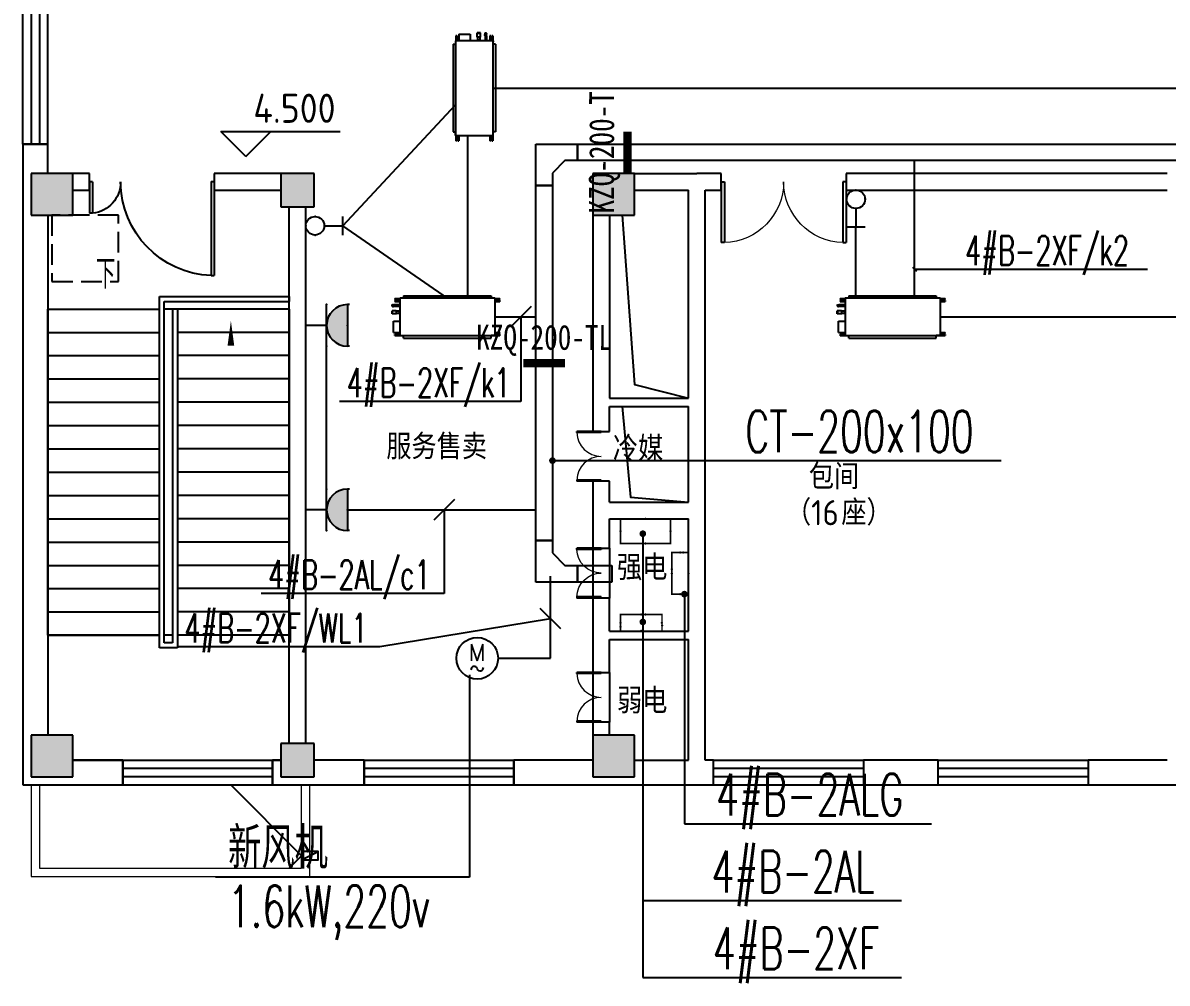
# Model space of a CAD drawing. Extents: x 2350667 to 3185789, y 309667 to 706270.
# Drawn here: x 2372994 to 2386744, y 383860 to 395401 of the extents above; entities that cross this region are included whole.
import ezdxf
from ezdxf.enums import TextEntityAlignment as Align

# ---------------------------------------------------------------- set-up
doc = ezdxf.new("R2010")
doc.units = 0
doc.header["$LTSCALE"] = 1000
doc.linetypes.add('DASH', pattern=[0.35, 0.25, -0.1])
for name, color, linetype in [('0-FJPG', 3, 'Continuous'), ('0-底图', 7, 'Continuous'), ('A-ANNO-IDEN', 3, 'Continuous'), ('A-ANNO-IDEN-LEVL', 3, 'Continuous'), ('A-ANNO-TXT', 7, 'Continuous'), ('A-FLOR-STRS', 140, 'Continuous'), ('CABLETRAY', 4, 'Continuous'), ('CABLETRAY_DIM', 3, 'Continuous'), ('COLUMN', 255, 'Continuous'), ('DIM-动力', 3, 'Continuous'), ('DIM-照明', 3, 'Continuous'), ('DIM-箱柜', 7, 'Continuous'), ('DOOR_FIRE', 4, 'Continuous'), ('EQUIP-动力', 3, 'Continuous'), ('EQUIP-插座', 3, 'Continuous'), ('EQUIP-照明', 3, 'Continuous'), ('EQUIP-箱柜', 3, 'Continuous'), ('M-VRF-EQ', 100, 'Continuous'), ('PUB_HATCH', 8, 'Continuous'), ('PUB_TEXT', 7, 'Continuous'), ('WALL', 2, 'Continuous'), ('WINDOW', 4, 'Continuous'), ('WIRE-照明', 6, 'Continuous'), ('抗震支吊架', 2, 'Continuous')]:
    doc.layers.add(name, color=color, linetype=linetype)
doc.layers.add('悬挑板', color=9, linetype='Continuous', lineweight=18)
doc.styles.add('_TEL_DIM', font='SIMPLEX', dxfattribs={"width": 0.8, "height": 3.5, "bigfont": 'HZTXT'})
doc.styles.add('A_DIM', font='SIMPLEX', dxfattribs={"width": 0.7, "bigfont": 'HZ'})
doc.styles.add('kzcad', font='', dxfattribs={"width": 0.8})
doc.styles.get("Standard").update_dxf_attribs({"font": 'geniso.shx', "bigfont": 'hztxt.shx'})
doc.styles.get('kzcad').set_extended_font_data('SimSun')

# ---------------------------------------------------------------- blocks, each defined once
blk = doc.blocks.new('$equip$00002672')
for p, q in [((0.222, 0.889), (-0.222, 0.889)), ((0, 0.444), (0, 0.889))]:
    blk.add_line(p, q)
blk.add_circle((0, 0.222), 0.222)
for p in [(0, 0.889), (-0.222, 0.222), (0, 0), (0.222, 0.222)]:
    blk.add_point(p)
at = {"color": 7, "style": '_TEL_DIM', "flags": 1}
for tag in ['A', 'REMARK']:
    blk.add_attdef(tag, text='', height=0.00002, dxfattribs=at).set_placement((0, 0), align=Align.MIDDLE_CENTER)
blk = doc.blocks.new('$equip$00002875')
at = {"const_width": 0.02}
blk.add_lwpolyline([(0, 0.5, -1), (0, -0.5, -1), (0, 0.5, 0.021884)], format="xyb", dxfattribs=at)
blk.add_circle((0, 0), 0.5)
for centre, radius, start, end in [((-0.073, -0.273), 0.0768, 17.2272, 184.2164), ((0.073, -0.227), 0.0769, 197.2591, 5.1179)]:
    blk.add_arc(centre, radius, start, end)
at = {"color": 7, "style": '_TEL_DIM'}
blk.add_attdef('$TEXT$', text='', height=0.4, dxfattribs=at).set_placement((0.001, 0.137), align=Align.MIDDLE_CENTER)
at = {"color": 7, "style": '_TEL_DIM', "flags": 1}
for tag in ['A', 'REMARK']:
    blk.add_attdef(tag, text='', height=0.00002, dxfattribs=at).set_placement((0, 0), align=Align.MIDDLE_CENTER)
blk = doc.blocks.new('$equip_U$00000177(WIN7-PC-dian)')
at = {"const_width": 0.04}
blk.add_lwpolyline([(-0.6, 0.6), (0.6, 0.6), (0.6, 0), (-0.6, 0)], close=True, dxfattribs=at)
for p in [(0, 0.6), (-0.6, 0.3), (0.6, 0.3), (0, 0)]:
    blk.add_point(p)
at = {"color": 7, "style": '_TEL_DIM', "flags": 1}
for tag in ['A', 'REMARK']:
    blk.add_attdef(tag, text='', height=0.00002, dxfattribs=at).set_placement((0, 0), align=Align.MIDDLE_CENTER)
blk = doc.blocks.new('fdsefg')
at = {"layer": 'EQUIP-箱柜', "const_width": 20}
blk.add_lwpolyline([(21301, 11505), (21801, 11505), (21801, 11305), (21301, 11305)], close=True, dxfattribs=at)
at = {"layer": 'EQUIP-箱柜'}
for p in [(21601, 11505), (21301, 11355), (21801, 11372)]:
    blk.add_point(p, dxfattribs=at)
blk = doc.blocks.new('$equip_U$00000181(WIN7-PC-dian)')
for p in [(0, 0.4), (-0.5, 0.2), (0, 0), (0.5, 0.2)]:
    blk.add_point(p)
at = {"xscale": 0.002, "yscale": 0.002, "zscale": 0.002}
blk.add_blockref('fdsefg', (-43.101, -22.61), dxfattribs=at)
at = {"color": 7, "style": '_TEL_DIM', "flags": 1}
for tag in ['A', 'REMARK']:
    blk.add_attdef(tag, text='', height=0.00002, dxfattribs=at).set_placement((0, 0), align=Align.MIDDLE_CENTER)
at = {"color": 7, "style": '_TEL_DIM'}
blk.add_attdef('$TEXT$', text='', height=0.00002, dxfattribs=at).set_placement((0.1, 0), align=Align.MIDDLE_CENTER)
blk = doc.blocks.new('MDV-D71T2')
at = {"extrusion": (0, 0, -1)}
for p, q in [((2795620, 2676055), (2794567, 2676055)), ((2795620, 2676055), (2795620, 2676025)), ((2794522, 2676021), (2794462, 2676021)), ((2794462, 2676009), (2794462, 2676021)), ((2794462, 2676016), (2794466, 2676016)), ((2794502, 2676009), (2794462, 2676009)), ((2794502, 2675997), (2794462, 2675997)), ((2794462, 2675997), (2794462, 2675986)), ((2794462, 2675991), (2794466, 2675991)), ((2794522, 2675986), (2794462, 2675986)), ((2794466, 2676009), (2794466, 2676021)), ((2794466, 2675997), (2794466, 2675986)), ((2794522, 2675576), (2794522, 2676022)), ((2795660, 2676024), (2794524, 2676024)), ((2794526, 2676024), (2794567, 2676024)), ((2794526, 2676024), (2794537, 2676024)), ((2795660, 2676024), (2794527, 2676024)), ((2795662, 2675576), (2795662, 2676022)), ((2795723, 2675986), (2795662, 2675986)), ((2795724, 2676021), (2795664, 2676021)), ((2795724, 2676009), (2795684, 2676009)), ((2795724, 2675997), (2795684, 2675997)), ((2795721, 2676009), (2795721, 2676021)), ((2795724, 2676016), (2795721, 2676016)), ((2795721, 2675997), (2795721, 2675986)), ((2795724, 2675991), (2795721, 2675991)), ((2795724, 2676021), (2795724, 2676009)), ((2795724, 2675997), (2795724, 2675986)), ((2795741, 2675986), (2795741, 2675850)), ((2795662, 2675758), (2795671, 2675758)), ((2795671, 2675731), (2795671, 2675759)), ((2795671, 2675759), (2795704, 2675759)), ((2795707, 2675726), (2795707, 2675764)), ((2795707, 2675764), (2795755, 2675764)), ((2795755, 2675726), (2795755, 2675764)), ((2795755, 2675764), (2795755, 2675726)), ((2795755, 2675764), (2795757, 2675764)), ((2795755, 2675764), (2795755, 2675764)), ((2795757, 2675726), (2795757, 2675764)), ((2795757, 2675764), (2795758, 2675764)), ((2795758, 2675764), (2795758, 2675726)), ((2794522, 2675613), (2794462, 2675613)), ((2794462, 2675602), (2794462, 2675613)), ((2794466, 2675602), (2794466, 2675613)), ((2795662, 2675732), (2795671, 2675732)), ((2795722, 2675671), (2795662, 2675671)), ((2795722, 2675655), (2795662, 2675655)), ((2795722, 2675613), (2795662, 2675613)), ((2795671, 2675731), (2795704, 2675731)), ((2795707, 2675726), (2795755, 2675726)), ((2795719, 2675602), (2795719, 2675613)), ((2795722, 2675671), (2795722, 2675655)), ((2795722, 2675602), (2795722, 2675613)), ((2795728, 2675673), (2795728, 2675654)), ((2795728, 2675673), (2795739, 2675673)), ((2795728, 2675670), (2795739, 2675670)), ((2795728, 2675660), (2795739, 2675660)), ((2795728, 2675654), (2795739, 2675654)), ((2795739, 2675673), (2795739, 2675654)), ((2795739, 2675669), (2795741, 2675669)), ((2795739, 2675658), (2795741, 2675658)), ((2795741, 2675672), (2795741, 2675671)), ((2795741, 2675655), (2795741, 2675671)), ((2795741, 2675654), (2795741, 2675655)), ((2795750, 2675673), (2795742, 2675673)), ((2795750, 2675670), (2795742, 2675670)), ((2795750, 2675660), (2795742, 2675660)), ((2795750, 2675654), (2795742, 2675654)), ((2795752, 2675671), (2795751, 2675672)), ((2795752, 2675655), (2795751, 2675654)), ((2795752, 2675655), (2795752, 2675671)), ((2795752, 2675671), (2795756, 2675669)), ((2795752, 2675655), (2795756, 2675657)), ((2795756, 2675669), (2795756, 2675657)), ((2794462, 2675608), (2794466, 2675608)), ((2794502, 2675602), (2794462, 2675602)), ((2794502, 2675590), (2794462, 2675590)), ((2794462, 2675590), (2794462, 2675578)), ((2794462, 2675583), (2794466, 2675583)), ((2794522, 2675578), (2794462, 2675578)), ((2794466, 2675590), (2794466, 2675578)), ((2794524, 2675574), (2795660, 2675574)), ((2794526, 2675574), (2794537, 2675574)), ((2794526, 2675574), (2794567, 2675574)), ((2795620, 2675544), (2794567, 2675544)), ((2795619, 2675574), (2795661, 2675574)), ((2795620, 2675544), (2795620, 2675574)), ((2795661, 2675574), (2795650, 2675574)), ((2795722, 2675578), (2795662, 2675578)), ((2795722, 2675602), (2795682, 2675602)), ((2795722, 2675590), (2795682, 2675590)), ((2795722, 2675608), (2795719, 2675608)), ((2795719, 2675590), (2795719, 2675578)), ((2795722, 2675583), (2795719, 2675583)), ((2795722, 2675578), (2795722, 2675590))]:
    blk.add_line(p, q, dxfattribs=at)
for p, q in [((2794567, 2676055), (2794567, 2676024)), ((2795741, 2675986), (2795663, 2675986)), ((2795741, 2675850), (2795662, 2675850)), ((2795707, 2675764), (2795704, 2675759)), ((2795662, 2675732), (2795671, 2675732)), ((2795662, 2675655), (2795722, 2675655)), ((2795707, 2675726), (2795704, 2675731)), ((2795722, 2675671), (2795728, 2675673)), ((2795722, 2675655), (2795728, 2675654)), ((2795728, 2675655), (2795738, 2675655)), ((2795755, 2675726), (2795757, 2675726)), ((2795755, 2675726), (2795755, 2675726)), ((2795757, 2675726), (2795758, 2675726)), ((2795757, 2675663), (2795767, 2675663)), ((2795758, 2675745), (2795768, 2675745)), ((2794567, 2675544), (2794567, 2675574))]:
    blk.add_line(p, q)
for centre, radius, start, end in [((-2794502, 2676003), 6, 90, 270), ((-2795684, 2676003), 6, 270, 90), ((-2795751, 2675663), 6.25, 136.121, 223.879), ((-2794502, 2675596), 6, 90, 270), ((-2795682, 2675596), 6, 270, 90)]:
    blk.add_arc(centre, radius, start, end, dxfattribs=at)
for centre, start, end in [((2794524, 2676022), 90, 180), ((2794524, 2676022), 90, 180), ((2795660, 2676022), 0, 90), ((2794524, 2675576), 180, 270), ((2795660, 2675576), 270, 0)]:
    blk.add_arc(centre, 2, start, end)
for points, knots in [([(2795741, 2675672), (2795741, 2675672), (2795741, 2675672), (2795741, 2675672), (2795741, 2675672), (2795741, 2675672), (2795742, 2675672), (2795742, 2675672), (2795742, 2675672), (2795742, 2675672), (2795742, 2675672), (2795742, 2675672), (2795742, 2675673), (2795742, 2675673), (2795742, 2675673), (2795742, 2675673), (2795742, 2675673), (2795742, 2675673), (2795742, 2675673), (2795742, 2675673), (2795742, 2675673), (2795742, 2675673), (2795742, 2675673), (2795742, 2675673), (2795742, 2675673)], [0, 0, 0, 0, 1, 1, 1, 2, 2, 2, 3, 3, 3, 4, 4, 4, 5, 5, 5, 6, 6, 6, 7, 7, 7, 8, 8, 8, 8]), ([(2795742, 2675670), (2795742, 2675670), (2795742, 2675670), (2795742, 2675670), (2795742, 2675670), (2795742, 2675670), (2795742, 2675670), (2795742, 2675670), (2795742, 2675670), (2795742, 2675670), (2795742, 2675670), (2795742, 2675670), (2795742, 2675670), (2795742, 2675670), (2795742, 2675670), (2795742, 2675670), (2795742, 2675670), (2795741, 2675670), (2795741, 2675670), (2795741, 2675670), (2795741, 2675670), (2795741, 2675670), (2795741, 2675670), (2795741, 2675670), (2795741, 2675670), (2795741, 2675670), (2795741, 2675670), (2795741, 2675670), (2795741, 2675670), (2795741, 2675670), (2795741, 2675670), (2795741, 2675670), (2795741, 2675670), (2795741, 2675670), (2795741, 2675671), (2795741, 2675671), (2795741, 2675671), (2795741, 2675671), (2795741, 2675671), (2795741, 2675671), (2795741, 2675671), (2795741, 2675671), (2795741, 2675671), (2795741, 2675671), (2795741, 2675671), (2795741, 2675671), (2795741, 2675671), (2795741, 2675671), (2795741, 2675671), (2795741, 2675671), (2795741, 2675671), (2795741, 2675671), (2795741, 2675671), (2795741, 2675671), (2795741, 2675671), (2795741, 2675671), (2795741, 2675671), (2795741, 2675671), (2795741, 2675671), (2795741, 2675671), (2795741, 2675671), (2795741, 2675671), (2795741, 2675671), (2795741, 2675671), (2795741, 2675671), (2795741, 2675671), (2795741, 2675671), (2795741, 2675671), (2795741, 2675671), (2795741, 2675671), (2795741, 2675671), (2795741, 2675671), (2795741, 2675672), (2795741, 2675672), (2795741, 2675672), (2795741, 2675672), (2795741, 2675672), (2795741, 2675672), (2795741, 2675672), (2795741, 2675672), (2795741, 2675672), (2795741, 2675672), (2795741, 2675672), (2795741, 2675672), (2795741, 2675672), (2795741, 2675672), (2795741, 2675672), (2795741, 2675672), (2795741, 2675672), (2795741, 2675672), (2795741, 2675672), (2795741, 2675672), (2795741, 2675672), (2795741, 2675672), (2795741, 2675672), (2795741, 2675672), (2795741, 2675672), (2795741, 2675672), (2795741, 2675672), (2795741, 2675672), (2795741, 2675672), (2795741, 2675672), (2795741, 2675672), (2795741, 2675672), (2795741, 2675672), (2795741, 2675672), (2795741, 2675672), (2795741, 2675672), (2795741, 2675672)], [0, 0, 0, 0, 1, 1, 1, 2, 2, 2, 3, 3, 3, 4, 4, 4, 5, 5, 5, 6, 6, 6, 7, 7, 7, 8, 8, 8, 9, 9, 9, 10, 10, 10, 11, 11, 11, 12, 12, 12, 13, 13, 13, 14, 14, 14, 15, 15, 15, 16, 16, 16, 17, 17, 17, 18, 18, 18, 19, 19, 19, 20, 20, 20, 21, 21, 21, 22, 22, 22, 23, 23, 23, 24, 24, 24, 25, 25, 25, 26, 26, 26, 27, 27, 27, 28, 28, 28, 29, 29, 29, 30, 30, 30, 31, 31, 31, 32, 32, 32, 33, 33, 33, 34, 34, 34, 35, 35, 35, 36, 36, 36, 36]), ([(2795742, 2675660), (2795742, 2675660), (2795742, 2675660), (2795742, 2675660), (2795742, 2675660), (2795742, 2675660), (2795742, 2675660), (2795742, 2675660), (2795742, 2675661), (2795742, 2675661), (2795742, 2675661), (2795742, 2675661), (2795742, 2675661), (2795742, 2675661), (2795742, 2675661), (2795742, 2675661), (2795742, 2675661), (2795741, 2675661), (2795741, 2675661), (2795741, 2675661), (2795741, 2675662), (2795741, 2675662), (2795741, 2675662), (2795741, 2675662), (2795741, 2675662), (2795741, 2675662), (2795741, 2675662), (2795741, 2675662), (2795741, 2675662), (2795741, 2675662), (2795741, 2675662), (2795741, 2675662), (2795741, 2675663), (2795741, 2675663), (2795741, 2675663), (2795741, 2675663), (2795741, 2675663), (2795741, 2675663), (2795741, 2675663), (2795741, 2675663), (2795741, 2675663), (2795741, 2675663), (2795741, 2675663), (2795741, 2675663), (2795741, 2675663), (2795741, 2675664), (2795741, 2675664), (2795741, 2675664), (2795741, 2675664), (2795741, 2675664), (2795741, 2675664), (2795741, 2675664), (2795741, 2675664), (2795741, 2675664), (2795741, 2675664), (2795741, 2675664), (2795741, 2675664), (2795741, 2675664), (2795741, 2675665), (2795741, 2675665), (2795741, 2675665), (2795741, 2675665), (2795741, 2675665), (2795741, 2675665), (2795741, 2675665), (2795741, 2675665), (2795741, 2675665), (2795741, 2675665), (2795741, 2675665), (2795741, 2675665), (2795741, 2675665), (2795741, 2675666), (2795741, 2675666), (2795741, 2675666), (2795741, 2675666), (2795741, 2675666), (2795741, 2675666), (2795741, 2675666), (2795741, 2675666), (2795741, 2675666), (2795741, 2675666), (2795741, 2675666), (2795741, 2675666), (2795741, 2675666), (2795741, 2675667), (2795741, 2675667), (2795741, 2675667), (2795741, 2675667), (2795741, 2675667), (2795741, 2675667), (2795741, 2675667), (2795741, 2675667), (2795741, 2675667), (2795741, 2675667), (2795741, 2675667), (2795741, 2675667), (2795741, 2675667), (2795741, 2675668), (2795741, 2675668), (2795741, 2675668), (2795741, 2675668), (2795741, 2675668), (2795741, 2675668), (2795741, 2675668), (2795742, 2675668), (2795742, 2675668), (2795742, 2675668), (2795742, 2675668), (2795742, 2675668), (2795742, 2675669), (2795742, 2675669), (2795742, 2675669), (2795742, 2675669), (2795742, 2675669), (2795742, 2675669), (2795742, 2675669), (2795742, 2675669), (2795742, 2675669), (2795742, 2675669), (2795742, 2675669), (2795742, 2675670)], [0, 0, 0, 0, 1, 1, 1, 2, 2, 2, 3, 3, 3, 4, 4, 4, 5, 5, 5, 6, 6, 6, 7, 7, 7, 8, 8, 8, 9, 9, 9, 10, 10, 10, 11, 11, 11, 12, 12, 12, 13, 13, 13, 14, 14, 14, 15, 15, 15, 16, 16, 16, 17, 17, 17, 18, 18, 18, 19, 19, 19, 20, 20, 20, 21, 21, 21, 22, 22, 22, 23, 23, 23, 24, 24, 24, 25, 25, 25, 26, 26, 26, 27, 27, 27, 28, 28, 28, 29, 29, 29, 30, 30, 30, 31, 31, 31, 32, 32, 32, 33, 33, 33, 34, 34, 34, 35, 35, 35, 36, 36, 36, 37, 37, 37, 38, 38, 38, 39, 39, 39, 40, 40, 40, 40]), ([(2795742, 2675654), (2795742, 2675654), (2795742, 2675654), (2795742, 2675654), (2795742, 2675654), (2795742, 2675654), (2795742, 2675654), (2795742, 2675654), (2795742, 2675654), (2795742, 2675654), (2795742, 2675654), (2795742, 2675654), (2795742, 2675654), (2795742, 2675654), (2795742, 2675654), (2795742, 2675654), (2795742, 2675654), (2795741, 2675655), (2795741, 2675655), (2795741, 2675655), (2795741, 2675655), (2795741, 2675655), (2795741, 2675655), (2795741, 2675655), (2795741, 2675655), (2795741, 2675655), (2795741, 2675655), (2795741, 2675655), (2795741, 2675655), (2795741, 2675655), (2795741, 2675655), (2795741, 2675655), (2795741, 2675655), (2795741, 2675655), (2795741, 2675655), (2795741, 2675655), (2795741, 2675656), (2795741, 2675656), (2795741, 2675656), (2795741, 2675656), (2795741, 2675656), (2795741, 2675656), (2795741, 2675656), (2795741, 2675656), (2795741, 2675656), (2795741, 2675656), (2795741, 2675656), (2795741, 2675656), (2795741, 2675656), (2795741, 2675656), (2795741, 2675656), (2795741, 2675656), (2795741, 2675656), (2795741, 2675656), (2795741, 2675656), (2795741, 2675656), (2795741, 2675657), (2795741, 2675657), (2795741, 2675657), (2795741, 2675657), (2795741, 2675657), (2795741, 2675657), (2795741, 2675657), (2795741, 2675657), (2795741, 2675657), (2795741, 2675657), (2795741, 2675657), (2795741, 2675657), (2795741, 2675657), (2795741, 2675657), (2795741, 2675657), (2795741, 2675657), (2795741, 2675657), (2795741, 2675657), (2795741, 2675657), (2795741, 2675657), (2795741, 2675658), (2795741, 2675658), (2795741, 2675658), (2795741, 2675658), (2795741, 2675658), (2795741, 2675658), (2795741, 2675658), (2795741, 2675658), (2795741, 2675658), (2795741, 2675658), (2795741, 2675658), (2795741, 2675658), (2795741, 2675658), (2795741, 2675658), (2795741, 2675658), (2795741, 2675658), (2795741, 2675658), (2795741, 2675658), (2795741, 2675658), (2795741, 2675658), (2795741, 2675659), (2795741, 2675659), (2795741, 2675659), (2795741, 2675659), (2795741, 2675659), (2795741, 2675659), (2795741, 2675659), (2795741, 2675659), (2795742, 2675659), (2795742, 2675659), (2795742, 2675659), (2795742, 2675659), (2795742, 2675659), (2795742, 2675659), (2795742, 2675659), (2795742, 2675659), (2795742, 2675659), (2795742, 2675659), (2795742, 2675660), (2795742, 2675660), (2795742, 2675660), (2795742, 2675660), (2795742, 2675660), (2795742, 2675660), (2795742, 2675660)], [0, 0, 0, 0, 1, 1, 1, 2, 2, 2, 3, 3, 3, 4, 4, 4, 5, 5, 5, 6, 6, 6, 7, 7, 7, 8, 8, 8, 9, 9, 9, 10, 10, 10, 11, 11, 11, 12, 12, 12, 13, 13, 13, 14, 14, 14, 15, 15, 15, 16, 16, 16, 17, 17, 17, 18, 18, 18, 19, 19, 19, 20, 20, 20, 21, 21, 21, 22, 22, 22, 23, 23, 23, 24, 24, 24, 25, 25, 25, 26, 26, 26, 27, 27, 27, 28, 28, 28, 29, 29, 29, 30, 30, 30, 31, 31, 31, 32, 32, 32, 33, 33, 33, 34, 34, 34, 35, 35, 35, 36, 36, 36, 37, 37, 37, 38, 38, 38, 39, 39, 39, 40, 40, 40, 40]), ([(2795741, 2675654), (2795741, 2675654), (2795741, 2675654), (2795741, 2675654), (2795741, 2675654), (2795741, 2675654), (2795742, 2675654), (2795742, 2675654), (2795742, 2675654), (2795742, 2675654), (2795742, 2675654), (2795742, 2675654), (2795742, 2675654), (2795742, 2675654), (2795742, 2675654), (2795742, 2675654), (2795742, 2675654), (2795742, 2675654), (2795742, 2675654), (2795742, 2675654), (2795742, 2675654), (2795742, 2675654), (2795742, 2675654), (2795742, 2675654), (2795742, 2675654)], [0, 0, 0, 0, 1, 1, 1, 2, 2, 2, 3, 3, 3, 4, 4, 4, 5, 5, 5, 6, 6, 6, 7, 7, 7, 8, 8, 8, 8]), ([(2795751, 2675672), (2795751, 2675672), (2795751, 2675672), (2795751, 2675672), (2795751, 2675672), (2795751, 2675672), (2795751, 2675672), (2795751, 2675672), (2795751, 2675672), (2795751, 2675672), (2795751, 2675672), (2795751, 2675672), (2795750, 2675673), (2795750, 2675673), (2795750, 2675673), (2795750, 2675673), (2795750, 2675673), (2795750, 2675673), (2795750, 2675673), (2795750, 2675673), (2795750, 2675673), (2795750, 2675673), (2795750, 2675673), (2795750, 2675673), (2795750, 2675673)], [0, 0, 0, 0, 1, 1, 1, 2, 2, 2, 3, 3, 3, 4, 4, 4, 5, 5, 5, 6, 6, 6, 7, 7, 7, 8, 8, 8, 8]), ([(2795750, 2675670), (2795750, 2675670), (2795750, 2675670), (2795750, 2675670), (2795750, 2675670), (2795750, 2675670), (2795750, 2675670), (2795750, 2675670), (2795750, 2675670), (2795750, 2675670), (2795750, 2675670), (2795750, 2675670), (2795750, 2675670), (2795751, 2675670), (2795751, 2675670), (2795751, 2675670), (2795751, 2675670), (2795751, 2675670), (2795751, 2675670), (2795751, 2675670), (2795751, 2675670), (2795751, 2675670), (2795751, 2675670), (2795751, 2675670), (2795751, 2675670), (2795751, 2675670), (2795751, 2675670), (2795751, 2675670), (2795751, 2675670), (2795751, 2675670), (2795751, 2675670), (2795751, 2675670), (2795751, 2675670), (2795751, 2675670), (2795751, 2675671), (2795751, 2675671), (2795751, 2675671), (2795751, 2675671), (2795751, 2675671), (2795751, 2675671), (2795751, 2675671), (2795751, 2675671), (2795751, 2675671), (2795751, 2675671), (2795751, 2675671), (2795751, 2675671), (2795751, 2675671), (2795751, 2675671), (2795751, 2675671), (2795751, 2675671), (2795751, 2675671), (2795751, 2675671), (2795751, 2675671), (2795751, 2675671), (2795751, 2675671), (2795751, 2675671), (2795751, 2675671), (2795751, 2675671), (2795751, 2675671), (2795751, 2675671), (2795751, 2675671), (2795751, 2675671), (2795751, 2675671), (2795751, 2675671), (2795751, 2675671), (2795751, 2675671), (2795751, 2675671), (2795751, 2675671), (2795751, 2675671), (2795751, 2675671), (2795751, 2675671), (2795751, 2675671), (2795751, 2675672), (2795751, 2675672), (2795751, 2675672), (2795751, 2675672), (2795751, 2675672), (2795751, 2675672), (2795751, 2675672), (2795751, 2675672), (2795751, 2675672), (2795751, 2675672), (2795751, 2675672), (2795751, 2675672), (2795751, 2675672), (2795751, 2675672), (2795751, 2675672), (2795751, 2675672), (2795751, 2675672), (2795751, 2675672), (2795751, 2675672), (2795751, 2675672), (2795751, 2675672), (2795751, 2675672), (2795751, 2675672), (2795751, 2675672), (2795751, 2675672), (2795751, 2675672), (2795751, 2675672), (2795751, 2675672), (2795751, 2675672), (2795751, 2675672), (2795751, 2675672), (2795751, 2675672), (2795751, 2675672), (2795751, 2675672), (2795751, 2675672), (2795751, 2675672), (2795751, 2675672)], [0, 0, 0, 0, 1, 1, 1, 2, 2, 2, 3, 3, 3, 4, 4, 4, 5, 5, 5, 6, 6, 6, 7, 7, 7, 8, 8, 8, 9, 9, 9, 10, 10, 10, 11, 11, 11, 12, 12, 12, 13, 13, 13, 14, 14, 14, 15, 15, 15, 16, 16, 16, 17, 17, 17, 18, 18, 18, 19, 19, 19, 20, 20, 20, 21, 21, 21, 22, 22, 22, 23, 23, 23, 24, 24, 24, 25, 25, 25, 26, 26, 26, 27, 27, 27, 28, 28, 28, 29, 29, 29, 30, 30, 30, 31, 31, 31, 32, 32, 32, 33, 33, 33, 34, 34, 34, 35, 35, 35, 36, 36, 36, 36]), ([(2795750, 2675660), (2795750, 2675660), (2795750, 2675660), (2795750, 2675660), (2795750, 2675660), (2795750, 2675660), (2795750, 2675660), (2795750, 2675660), (2795750, 2675661), (2795750, 2675661), (2795750, 2675661), (2795750, 2675661), (2795750, 2675661), (2795751, 2675661), (2795751, 2675661), (2795751, 2675661), (2795751, 2675661), (2795751, 2675661), (2795751, 2675661), (2795751, 2675661), (2795751, 2675662), (2795751, 2675662), (2795751, 2675662), (2795751, 2675662), (2795751, 2675662), (2795751, 2675662), (2795751, 2675662), (2795751, 2675662), (2795751, 2675662), (2795751, 2675662), (2795751, 2675662), (2795751, 2675662), (2795751, 2675663), (2795751, 2675663), (2795751, 2675663), (2795751, 2675663), (2795751, 2675663), (2795751, 2675663), (2795751, 2675663), (2795751, 2675663), (2795751, 2675663), (2795751, 2675663), (2795751, 2675663), (2795751, 2675663), (2795751, 2675663), (2795751, 2675664), (2795751, 2675664), (2795751, 2675664), (2795751, 2675664), (2795751, 2675664), (2795751, 2675664), (2795751, 2675664), (2795751, 2675664), (2795751, 2675664), (2795751, 2675664), (2795751, 2675664), (2795751, 2675664), (2795751, 2675664), (2795751, 2675665), (2795751, 2675665), (2795751, 2675665), (2795751, 2675665), (2795751, 2675665), (2795751, 2675665), (2795751, 2675665), (2795751, 2675665), (2795751, 2675665), (2795751, 2675665), (2795751, 2675665), (2795751, 2675665), (2795751, 2675665), (2795751, 2675666), (2795751, 2675666), (2795751, 2675666), (2795751, 2675666), (2795751, 2675666), (2795751, 2675666), (2795751, 2675666), (2795751, 2675666), (2795751, 2675666), (2795751, 2675666), (2795751, 2675666), (2795751, 2675666), (2795751, 2675666), (2795751, 2675667), (2795751, 2675667), (2795751, 2675667), (2795751, 2675667), (2795751, 2675667), (2795751, 2675667), (2795751, 2675667), (2795751, 2675667), (2795751, 2675667), (2795751, 2675667), (2795751, 2675667), (2795751, 2675667), (2795751, 2675667), (2795751, 2675668), (2795751, 2675668), (2795751, 2675668), (2795751, 2675668), (2795751, 2675668), (2795751, 2675668), (2795751, 2675668), (2795751, 2675668), (2795751, 2675668), (2795751, 2675668), (2795751, 2675668), (2795750, 2675668), (2795750, 2675669), (2795750, 2675669), (2795750, 2675669), (2795750, 2675669), (2795750, 2675669), (2795750, 2675669), (2795750, 2675669), (2795750, 2675669), (2795750, 2675669), (2795750, 2675669), (2795750, 2675669), (2795750, 2675670)], [0, 0, 0, 0, 1, 1, 1, 2, 2, 2, 3, 3, 3, 4, 4, 4, 5, 5, 5, 6, 6, 6, 7, 7, 7, 8, 8, 8, 9, 9, 9, 10, 10, 10, 11, 11, 11, 12, 12, 12, 13, 13, 13, 14, 14, 14, 15, 15, 15, 16, 16, 16, 17, 17, 17, 18, 18, 18, 19, 19, 19, 20, 20, 20, 21, 21, 21, 22, 22, 22, 23, 23, 23, 24, 24, 24, 25, 25, 25, 26, 26, 26, 27, 27, 27, 28, 28, 28, 29, 29, 29, 30, 30, 30, 31, 31, 31, 32, 32, 32, 33, 33, 33, 34, 34, 34, 35, 35, 35, 36, 36, 36, 37, 37, 37, 38, 38, 38, 39, 39, 39, 40, 40, 40, 40]), ([(2795750, 2675654), (2795750, 2675654), (2795750, 2675654), (2795750, 2675654), (2795750, 2675654), (2795750, 2675654), (2795750, 2675654), (2795750, 2675654), (2795750, 2675654), (2795750, 2675654), (2795750, 2675654), (2795750, 2675654), (2795750, 2675654), (2795751, 2675654), (2795751, 2675654), (2795751, 2675654), (2795751, 2675654), (2795751, 2675655), (2795751, 2675655), (2795751, 2675655), (2795751, 2675655), (2795751, 2675655), (2795751, 2675655), (2795751, 2675655), (2795751, 2675655), (2795751, 2675655), (2795751, 2675655), (2795751, 2675655), (2795751, 2675655), (2795751, 2675655), (2795751, 2675655), (2795751, 2675655), (2795751, 2675655), (2795751, 2675655), (2795751, 2675655), (2795751, 2675655), (2795751, 2675656), (2795751, 2675656), (2795751, 2675656), (2795751, 2675656), (2795751, 2675656), (2795751, 2675656), (2795751, 2675656), (2795751, 2675656), (2795751, 2675656), (2795751, 2675656), (2795751, 2675656), (2795751, 2675656), (2795751, 2675656), (2795751, 2675656), (2795751, 2675656), (2795751, 2675656), (2795751, 2675656), (2795751, 2675656), (2795751, 2675656), (2795751, 2675656), (2795751, 2675657), (2795751, 2675657), (2795751, 2675657), (2795751, 2675657), (2795751, 2675657), (2795751, 2675657), (2795751, 2675657), (2795751, 2675657), (2795751, 2675657), (2795751, 2675657), (2795751, 2675657), (2795751, 2675657), (2795751, 2675657), (2795751, 2675657), (2795751, 2675657), (2795751, 2675657), (2795751, 2675657), (2795751, 2675657), (2795751, 2675657), (2795751, 2675657), (2795751, 2675658), (2795751, 2675658), (2795751, 2675658), (2795751, 2675658), (2795751, 2675658), (2795751, 2675658), (2795751, 2675658), (2795751, 2675658), (2795751, 2675658), (2795751, 2675658), (2795751, 2675658), (2795751, 2675658), (2795751, 2675658), (2795751, 2675658), (2795751, 2675658), (2795751, 2675658), (2795751, 2675658), (2795751, 2675658), (2795751, 2675658), (2795751, 2675658), (2795751, 2675659), (2795751, 2675659), (2795751, 2675659), (2795751, 2675659), (2795751, 2675659), (2795751, 2675659), (2795751, 2675659), (2795751, 2675659), (2795751, 2675659), (2795751, 2675659), (2795751, 2675659), (2795751, 2675659), (2795750, 2675659), (2795750, 2675659), (2795750, 2675659), (2795750, 2675659), (2795750, 2675659), (2795750, 2675659), (2795750, 2675660), (2795750, 2675660), (2795750, 2675660), (2795750, 2675660), (2795750, 2675660), (2795750, 2675660), (2795750, 2675660)], [0, 0, 0, 0, 1, 1, 1, 2, 2, 2, 3, 3, 3, 4, 4, 4, 5, 5, 5, 6, 6, 6, 7, 7, 7, 8, 8, 8, 9, 9, 9, 10, 10, 10, 11, 11, 11, 12, 12, 12, 13, 13, 13, 14, 14, 14, 15, 15, 15, 16, 16, 16, 17, 17, 17, 18, 18, 18, 19, 19, 19, 20, 20, 20, 21, 21, 21, 22, 22, 22, 23, 23, 23, 24, 24, 24, 25, 25, 25, 26, 26, 26, 27, 27, 27, 28, 28, 28, 29, 29, 29, 30, 30, 30, 31, 31, 31, 32, 32, 32, 33, 33, 33, 34, 34, 34, 35, 35, 35, 36, 36, 36, 37, 37, 37, 38, 38, 38, 39, 39, 39, 40, 40, 40, 40]), ([(2795751, 2675654), (2795751, 2675654), (2795751, 2675654), (2795751, 2675654), (2795751, 2675654), (2795751, 2675654), (2795751, 2675654), (2795751, 2675654), (2795751, 2675654), (2795751, 2675654), (2795751, 2675654), (2795751, 2675654), (2795750, 2675654), (2795750, 2675654), (2795750, 2675654), (2795750, 2675654), (2795750, 2675654), (2795750, 2675654), (2795750, 2675654), (2795750, 2675654), (2795750, 2675654), (2795750, 2675654), (2795750, 2675654), (2795750, 2675654), (2795750, 2675654)], [0, 0, 0, 0, 1, 1, 1, 2, 2, 2, 3, 3, 3, 4, 4, 4, 5, 5, 5, 6, 6, 6, 7, 7, 7, 8, 8, 8, 8])]:
    blk.add_open_spline(points, degree=3, knots=knots)
blk = doc.blocks.new('A$C416B0EB6')
at = {"layer": '0-FJPG'}
blk.add_blockref('MDV-D71T2', (-2794567, -2676055, -8200), dxfattribs=at)
blk = doc.blocks.new('$equip$00001237')
for p, q in [((-0.5, 1.05), (-0.5, 1)), ((-0.5, 1), (0.5, 1)), ((0.5, 1.05), (0.5, 1)), ((0.5, 0.5), (-0.5, 0.5)), ((0, 0.5), (0, 0))]:
    blk.add_line(p, q)
blk.add_arc((0, 1), 0.5, 180, 0)
for p in [(0, 1), (-0.5, 0.5), (0.5, 0.5), (0, 0)]:
    blk.add_point(p)
for points in [[(0.433, 0.75), (-0.433, 0.75), (0.5, 1), (-0.5, 1)], [(0.25, 0.567), (-0.25, 0.567), (0.433, 0.75), (-0.433, 0.75)], [(0, 0.5), (0, 0.5), (0.25, 0.567), (-0.25, 0.567)]]:
    blk.add_solid(points)
at = {"flags": 9}
blk.add_attdef('A', (0, 0), '', height=0.00002, dxfattribs=at)
blk = doc.blocks.new('$DorLib2D$00000225')
at = {"color": 0}
for p, q in [((0.475, -0.0014), (0.475, 0.7521)), ((0.475, 0.7521), (0.5, 0.7521)), ((0.5, -0.0014), (0.5, 0.7521)), ((-0.5, 0), (-0.5, 0.252)), ((-0.475, 0.252), (-0.5, 0.252)), ((-0.475, 0), (-0.475, 0.252)), ((-0.475, 0), (-0.5, 0)), ((0.475, -0.0014), (0.5, -0.0014))]:
    blk.add_line(p, q, dxfattribs=at)
for centre, radius, start, end in [((0.5046, -0.0019), 0.7546, 92.24927, 179.72377), ((-0.5008, 0.0026), 0.2508, 359.78987, 84.09744)]:
    blk.add_arc(centre, radius, start, end, dxfattribs=at)
blk = doc.blocks.new('$DorLib2D$00000002')
for p, q in [((-0.5, 0), (-0.5, 0.4875)), ((-0.475, 0.4875), (-0.5, 0.4875)), ((-0.475, 0), (-0.475, 0.4875)), ((0.475, 0), (0.475, 0.4875)), ((0.475, 0.4875), (0.5, 0.4875)), ((0.5, 0), (0.5, 0.4875)), ((-0.5, 0), (-0.475, 0)), ((0.5, 0), (0.475, 0))]:
    blk.add_line(p, q)
at = {"lineweight": 13}
for centre, start, end in [((-0.4875, 0), 0, 88.53072), ((0.4875, 0), 91.46928, 180)]:
    blk.add_arc(centre, 0.4875, start, end, dxfattribs=at)
blk = doc.blocks.new('$WINLIB2D$00000001')
at = {"color": 0}
for points in [[(-0.5, 0.5), (-0.5, -0.5)], [(-0.5, 0.5), (0.5, 0.5)], [(0.5, -0.5), (0.5, 0.5)], [(0.5, 0.1667), (-0.5, 0.1667)], [(0.5, -0.1667), (-0.5, -0.1667)], [(-0.5, -0.5), (0.5, -0.5)]]:
    blk.add_lwpolyline(points, dxfattribs=at)
blk = doc.blocks.new("ghjgj'")
at = {"layer": 'PUB_HATCH'}
for points in [[(2145344.1, -80647.8), (2145344.1, -80147.8), (2144844.1, -80147.8), (2144844.1, -80647.8)], [(2148244.1, -80547.8), (2148244.1, -80147.8), (2147844.1, -80147.8), (2147844.1, -80547.8)], [(2152094.1, -80647.8), (2152094.1, -80147.8), (2151594.1, -80147.8), (2151594.1, -80647.8)], [(2145344.1, -87397.8), (2145344.1, -86897.8), (2144844.1, -86897.8), (2144844.1, -87397.8)], [(2152094.1, -87397.8), (2152094.1, -86897.8), (2151594.1, -86897.8), (2151594.1, -87397.8)], [(2148244.1, -87397.8), (2148244.1, -86997.8), (2147844.1, -86997.8), (2147844.1, -87397.8)]]:
    blk.add_hatch(color=256, dxfattribs=at).paths.add_polyline_path(points)
for p, q in [((2148094.1, -88347.8), (2147244.1, -87497.8)), ((2147944.1, -88497.8), (2148094.1, -88347.8))]:
    blk.add_line(p, q)
at = {"linetype": 'DASH'}
blk.add_lwpolyline([(2145094.2, -81447.8), (2145894.2, -81447.8), (2145894.2, -80647.8), (2145094.2, -80647.8), (2145094.2, -81447.8)], dxfattribs=at)
for points in [[(2151944.1, -80647.8), (2152092.7, -82685.3), (2152744.1, -82847.8)], [(2151944.1, -82947.8), (2152044.7, -84036.8), (2152744.1, -84097.8)], [(2148094.1, -88397.8), (2148094.1, -88397.8), (2148294.1, -88397.8), (2148294.1, -88297.8), (2148094.1, -88297.8), (2148094.1, -88397.8), (2148294.1, -88297.8)]]:
    blk.add_lwpolyline(points)
at = {"layer": 'A-ANNO-IDEN'}
blk.add_lwpolyline([(2145744.1, -81637.8, 0, 0, 0), (2145744.1, -86447.8, 0, 0, 0), (2147244.1, -86447.8, 0, 0, 0), (2147244.1, -81917.8, 0, 80, 0), (2147244.1, -82217.8, 0, 0, 0)], format="xyseb", dxfattribs=at)
at = {"layer": 'A-ANNO-IDEN-LEVL'}
for p, q in [((2147424.5, -79944.6), (2147124.5, -79644.6)), ((2147124.5, -79644.6), (2148558.5, -79644.6)), ((2147424.5, -79944.6), (2147724.5, -79644.6))]:
    blk.add_line(p, q, dxfattribs=at)
at = {"layer": 'A-FLOR-STRS'}
for p, q in [((2146384.1, -85847.8), (2146384.1, -81627.8)), ((2146384.1, -81627.8), (2147944.1, -81627.8)), ((2147944.1, -81627.8), (2147944.1, -81687.8)), ((2145044.1, -85697.8), (2145044.1, -81777.8)), ((2145044.1, -81777.8), (2146384.1, -81777.8)), ((2146444.1, -85787.8), (2146444.1, -81687.8)), ((2146444.1, -81687.8), (2147944.1, -81687.8)), ((2146444.1, -85697.8), (2146444.1, -81777.8)), ((2146544.1, -81777.8), (2146444.1, -81777.8)), ((2146544.1, -81777.8), (2146544.1, -85697.8)), ((2146604.1, -81777.8), (2146544.1, -81777.8)), ((2146544.1, -81777.8), (2146544.1, -85787.8)), ((2146604.1, -81777.8), (2146544.1, -81777.8)), ((2147944.1, -81777.8), (2146604.1, -81777.8)), ((2146604.1, -81777.8), (2146604.1, -85847.8)), ((2147944.1, -81777.8), (2147944.1, -85697.8)), ((2145044.1, -82057.8), (2146384.1, -82057.8)), ((2147944.1, -82057.8), (2146604.1, -82057.8)), ((2145044.1, -82337.8), (2146384.1, -82337.8)), ((2147944.1, -82337.8), (2146604.1, -82337.8)), ((2145044.1, -82617.8), (2146384.1, -82617.8)), ((2147944.1, -82617.8), (2146604.1, -82617.8)), ((2145044.1, -82897.8), (2146384.1, -82897.8)), ((2147944.1, -82897.8), (2146604.1, -82897.8)), ((2145044.1, -83177.8), (2146384.1, -83177.8)), ((2147944.1, -83177.8), (2146604.1, -83177.8)), ((2145044.1, -83457.8), (2146384.1, -83457.8)), ((2147944.1, -83457.8), (2146604.1, -83457.8)), ((2145044.1, -83737.8), (2146384.1, -83737.8)), ((2147944.1, -83737.8), (2146604.1, -83737.8)), ((2145044.1, -84017.8), (2146384.1, -84017.8)), ((2147944.1, -84017.8), (2146604.1, -84017.8)), ((2145044.1, -84297.8), (2146384.1, -84297.8)), ((2147944.1, -84297.8), (2146604.1, -84297.8)), ((2145044.1, -84577.8), (2146384.1, -84577.8)), ((2147944.1, -84577.8), (2146604.1, -84577.8)), ((2145044.1, -84857.8), (2146384.1, -84857.8)), ((2147944.1, -84857.8), (2146604.1, -84857.8)), ((2145044.1, -85137.8), (2146384.1, -85137.8)), ((2147944.1, -85137.8), (2146604.1, -85137.8)), ((2145044.1, -85417.8), (2146384.1, -85417.8)), ((2147944.1, -85417.8), (2146604.1, -85417.8)), ((2145044.1, -85697.8), (2146384.1, -85697.8)), ((2145044.1, -85697.8), (2145044.1, -86897.8)), ((2146384.1, -85697.8), (2145044.1, -85697.8)), ((2146544.1, -85697.8), (2146444.1, -85697.8)), ((2146544.1, -85787.8), (2146444.1, -85787.8)), ((2147944.1, -85697.8), (2146604.1, -85697.8)), ((2147944.1, -85697.8), (2146604.1, -85697.8)), ((2147944.1, -86997.8), (2147944.1, -85697.8)), ((2146604.1, -85847.8), (2146384.1, -85847.8)), ((2145344.1, -87197.8), (2147844.1, -87197.8))]:
    blk.add_line(p, q, dxfattribs=at)
at = {"layer": 'COLUMN'}
for p, q in [((2145344.1, -80147.8), (2144844.1, -80147.8)), ((2144844.1, -80147.8), (2144844.1, -80647.8)), ((2145344.1, -80647.8), (2145344.1, -80147.8)), ((2148244.1, -80147.8), (2147844.1, -80147.8)), ((2147844.1, -80147.8), (2147844.1, -80547.8)), ((2148244.1, -80547.8), (2148244.1, -80147.8)), ((2152094.1, -80147.8), (2151594.1, -80147.8)), ((2151594.1, -80147.8), (2151594.1, -80647.8)), ((2152094.1, -80647.8), (2152094.1, -80147.8)), ((2147844.1, -80547.8), (2148244.1, -80547.8)), ((2144844.1, -80647.8), (2145344.1, -80647.8)), ((2151594.1, -80647.8), (2152094.1, -80647.8)), ((2145344.1, -86897.8), (2144844.1, -86897.8)), ((2144844.1, -86897.8), (2144844.1, -87397.8)), ((2145344.1, -87397.8), (2145344.1, -86897.8)), ((2152094.1, -86897.8), (2151594.1, -86897.8)), ((2151594.1, -86897.8), (2151594.1, -87397.8)), ((2152094.1, -87397.8), (2152094.1, -86897.8)), ((2148244.1, -86997.8), (2147844.1, -86997.8)), ((2147844.1, -86997.8), (2147844.1, -87397.8)), ((2148244.1, -87397.8), (2148244.1, -86997.8)), ((2144844.1, -87397.8), (2145344.1, -87397.8)), ((2147844.1, -87397.8), (2148244.1, -87397.8)), ((2151594.1, -87397.8), (2152094.1, -87397.8))]:
    blk.add_line(p, q, dxfattribs=at)
at = {"layer": 'DOOR_FIRE'}
for p, q in [((2151594.1, -84651.2), (2151594.1, -85251.2)), ((2151794.1, -84651.2), (2151794.1, -85251.2)), ((2151594.1, -86144.3), (2151594.1, -86744.3)), ((2151794.1, -86144.3), (2151794.1, -86744.3))]:
    blk.add_line(p, q, dxfattribs=at)
at = {"layer": 'WALL'}
for p, q in [((2145044.1, -79797.8), (2144744.1, -79797.8)), ((2144744.1, -79797.8), (2144744.1, -80397.8)), ((2145044.1, -80147.8), (2145044.1, -79797.8)), ((2145544.1, -80147.8), (2145344.1, -80147.8)), ((2145544.1, -80347.8), (2145544.1, -80147.8)), ((2147844.1, -80147.8), (2147044.1, -80147.8)), ((2147044.1, -80147.8), (2147044.1, -80347.8)), ((2152094.1, -80147.8), (2152844.1, -80147.8)), ((2153136.4, -80147.8), (2152844.1, -80147.8)), ((2153136.4, -80347.8), (2153136.4, -80147.8)), ((2158494.1, -80147.8), (2154636.4, -80147.8)), ((2154636.4, -80147.8), (2154636.4, -80347.8)), ((2144744.1, -80397.8), (2144744.1, -87497.8)), ((2145344.1, -80347.8), (2145544.1, -80347.8)), ((2147044.1, -80347.8), (2147844.1, -80347.8)), ((2152094.1, -80347.8), (2152744.1, -80347.8)), ((2152744.1, -82847.8), (2152744.1, -80347.8)), ((2152944.1, -82897.8), (2152944.1, -80347.8)), ((2152944.1, -80347.8), (2153136.4, -80347.8)), ((2154636.4, -80347.8), (2158494.1, -80347.8)), ((2147944.1, -86997.8), (2147944.1, -80547.8)), ((2148144.1, -86997.8), (2148144.1, -80547.8)), ((2145044.1, -80647.8), (2145044.1, -86897.8)), ((2151594.1, -80647.8), (2151594.1, -82897.8)), ((2151794.1, -80647.8), (2151794.1, -82847.8)), ((2151594.1, -82897.8), (2151594.1, -83247.8)), ((2151794.1, -82847.8), (2152744.1, -82847.8)), ((2152944.1, -84197.8), (2152944.1, -82897.8)), ((2151794.1, -83247.8), (2151794.1, -82947.8)), ((2151794.1, -82947.8), (2152744.1, -82947.8)), ((2152744.1, -84097.8), (2152744.1, -82947.8)), ((2151594.1, -83247.8), (2151794.1, -83247.8)), ((2151794.1, -83847.8), (2151594.1, -83847.8)), ((2151594.1, -83847.8), (2151594.1, -84197.8)), ((2151794.1, -84097.8), (2151794.1, -83847.8)), ((2151794.1, -84097.8), (2152744.1, -84097.8)), ((2151594.1, -84197.8), (2151594.1, -84651.2)), ((2152944.1, -85697.8), (2152944.1, -84197.8)), ((2151794.1, -84651.2), (2151794.1, -84297.8)), ((2151794.1, -84297.8), (2152744.1, -84297.8)), ((2152744.1, -85647.8), (2152744.1, -84297.8)), ((2151594.1, -84651.2), (2151794.1, -84651.2)), ((2151794.1, -85251.2), (2151594.1, -85251.2)), ((2151594.1, -85251.2), (2151594.1, -85697.8)), ((2151794.1, -85647.8), (2151794.1, -85251.2)), ((2151794.1, -85647.8), (2152744.1, -85647.8)), ((2151594.1, -85697.8), (2151594.1, -86144.3)), ((2151794.1, -86144.3), (2151794.1, -85747.8)), ((2151794.1, -85747.8), (2152744.1, -85747.8)), ((2152744.1, -87197.8), (2152744.1, -85747.8)), ((2152944.1, -87197.8), (2152944.1, -85697.8)), ((2151594.1, -86144.3), (2151794.1, -86144.3)), ((2151794.1, -86744.3), (2151594.1, -86744.3)), ((2151594.1, -86744.3), (2151594.1, -86897.8)), ((2151794.1, -86897.8), (2151794.1, -86744.3)), ((2145944.1, -87197.8), (2145344.1, -87197.8)), ((2145944.1, -87497.8), (2145944.1, -87197.8)), ((2147844.1, -87197.8), (2147744.1, -87197.8)), ((2147744.1, -87197.8), (2147744.1, -87497.8)), ((2148844.1, -87197.8), (2148244.1, -87197.8)), ((2148844.1, -87497.8), (2148844.1, -87197.8)), ((2151594.1, -87197.8), (2150644.1, -87197.8)), ((2150644.1, -87197.8), (2150644.1, -87497.8)), ((2152094.1, -87197.8), (2152744.1, -87197.8)), ((2153044.1, -87197.8), (2152944.1, -87197.8)), ((2153044.1, -87497.8), (2153044.1, -87197.8)), ((2155744.1, -87197.8), (2154844.1, -87197.8)), ((2154844.1, -87197.8), (2154844.1, -87497.8)), ((2155744.1, -87497.8), (2155744.1, -87197.8)), ((2158494.1, -87197.8), (2157544.1, -87197.8)), ((2157544.1, -87197.8), (2157544.1, -87497.8)), ((2144744.1, -87497.8), (2145944.1, -87497.8)), ((2147744.1, -87497.8), (2148044.1, -87497.8)), ((2148044.1, -87497.8), (2148844.1, -87497.8)), ((2150644.1, -87497.8), (2151844.1, -87497.8)), ((2151844.1, -87497.8), (2152844.1, -87497.8)), ((2152844.1, -87497.8), (2153044.1, -87497.8)), ((2154844.1, -87497.8), (2155744.1, -87497.8)), ((2157544.1, -87497.8), (2158744.1, -87497.8))]:
    blk.add_line(p, q, dxfattribs=at)
at = {"layer": '悬挑板', "lineweight": 18}
blk.add_lwpolyline([(2148194.1, -87497.8), (2144844.1, -87497.8), (2144844.1, -88597.8), (2148194.1, -88597.8)], close=True, dxfattribs=at)
blk.add_lwpolyline([(2144944.1, -87497.8), (2144944.1, -88497.8), (2148094.1, -88497.8), (2148094.1, -87497.8)], dxfattribs=at)
at = {"layer": 'DOOR_FIRE', "zscale": 200}
for name, p, xscale, yscale, rotation in [('$DorLib2D$00000225', (2146294.1, -80247.8), -1500, 1500, 180), ('$DorLib2D$00000002', (2151694.1, -83547.8), -600, -600, 270), ('$DorLib2D$00000002', (2151694.1, -84951.2), 600, -600, 270), ('$DorLib2D$00000002', (2151694.1, -86444.3), -600, -600, 270.0000000000042)]:
    blk.add_blockref(name, p, dxfattribs=dict(at, xscale=xscale, yscale=yscale, rotation=rotation))
at = {"layer": 'WINDOW', "xscale": -1800, "yscale": -300, "zscale": -1800, "rotation": 270}
blk.add_blockref('$WINLIB2D$00000001', (2144894.1, -78897.8), dxfattribs=at)
at = {"layer": 'WINDOW'}
for name, p, xscale, yscale, zscale in [('$DorLib2D$00000002', (2153886.4, -80247.8), 1500, -1500, 1500), ('$WINLIB2D$00000001', (2146844.1, -87347.8), 1800, 300, 1800), ('$WINLIB2D$00000001', (2149744.1, -87347.8), 1800, 300, 1800), ('$WINLIB2D$00000001', (2153944.1, -87347.8), 1800, -300, 1800), ('$WINLIB2D$00000001', (2156644.1, -87347.8), 1800, -300, 1800)]:
    blk.add_blockref(name, p, dxfattribs=dict(at, xscale=xscale, yscale=yscale, zscale=zscale))
at = {"layer": 'A-ANNO-TXT', "color": 7}
blk.add_text('4.500', height=350, dxfattribs=at).set_placement((2147513.2, -79539.6))
at = {"layer": 'A-ANNO-TXT', "color": 7, "style": 'A_DIM', "width": 0.7}
blk.add_text('下', height=350, dxfattribs=at).set_placement((2145622.5, -81532.8))
at = {"layer": 'PUB_TEXT'}
for s, height, p in [('服务售卖', 302.47, (2149111.4, -83583.4)), ('冷媒', 302.47, (2151834.4, -83608)), ('包间', 302.47, (2154189.6, -83943.7)), ('（', 302.5, (2153914.3, -84375.9)), ('16', 302.47, (2154216.8, -84375.9)), ('座）', 302.47, (2154579.8, -84375.9)), ('强电', 302.47, (2151884, -85036.5)), ('弱电', 302.47, (2151884, -86638.2))]:
    blk.add_text(s, height=height, dxfattribs=at).set_placement(p)

msp = doc.modelspace()

# ---------------------------------------------------------------- linework, layer by layer
at = {"layer": 'CABLETRAY'}
for p, q in [((2379158, 393445), (2379158, 393945)), ((2379158, 393945), (2379658, 393945)), ((2379658, 393745), (2379658, 393945)), ((2379658, 393945), (2395767, 393945)), ((2379658, 393945), (2379658, 393745)), ((2379508, 393745), (2379358, 393595)), ((2379658, 393745), (2379508, 393745)), ((2395767, 393745), (2379658, 393745)), ((2379358, 393595), (2379358, 393445)), ((2379358, 393445), (2379158, 393445)), ((2379158, 389180), (2379158, 393445)), ((2379158, 393445), (2379358, 393445)), ((2379358, 393445), (2379358, 389180)), ((2379358, 389180), (2379158, 389180)), ((2379158, 388680), (2379158, 389180)), ((2379158, 389180), (2379358, 389180)), ((2379358, 389180), (2379358, 389030)), ((2379358, 389030), (2379508, 388880)), ((2379508, 388880), (2379658, 388880)), ((2379658, 388680), (2379658, 388880)), ((2379658, 388880), (2380071, 388880)), ((2379658, 388880), (2379658, 388680)), ((2380071, 388880), (2380071, 388680)), ((2379658, 388680), (2379158, 388680)), ((2380071, 388680), (2379658, 388680))]:
    msp.add_line(p, q, dxfattribs=at)
at = {"layer": 'CABLETRAY_DIM'}
for p, q in [((2379358, 390140), (2381419, 390140)), ((2381419, 390140), (2384751, 390140))]:
    msp.add_line(p, q, dxfattribs=at)
at = {"layer": 'CABLETRAY_DIM', "const_width": 40}
msp.add_lwpolyline([(2379338, 390140, 1), (2379378, 390140, 1)], format="xyb", close=True, dxfattribs=at)
at = {"layer": 'DIM-动力'}
for p, q in [((2378362, 387567), (2378362, 385133)), ((2378362, 385133), (2375310, 385133))]:
    msp.add_line(p, q, dxfattribs=at)
at = {"layer": 'DIM-照明'}
for p, q in [((2383685, 392465, -6301), (2383734, 392416, -6645)), ((2379102, 391991), (2378855, 391743)), ((2378181, 389672), (2377933, 389424)), ((2379460, 388117), (2379212, 388364))]:
    msp.add_line(p, q, dxfattribs=at)
for points in [[(2383710, 392440), (2384231, 392440)], [(2384231, 392440), (2386507, 392440)], [(2378979, 391867), (2378979, 390851)], [(2378979, 390851), (2376798, 390851)], [(2378057, 389548), (2378057, 388543)], [(2378057, 388543), (2375856, 388543)], [(2379336, 388240), (2377285, 387902)], [(2377285, 387902), (2374848, 387902)]]:
    msp.add_lwpolyline(points, dxfattribs=at)
at = {"layer": 'DIM-箱柜'}
for p, q in [((2380444, 389261), (2380444, 383927)), ((2380944, 388535), (2380944, 385775)), ((2380944, 385775), (2383913, 385775)), ((2380444, 384851), (2383553, 384851)), ((2380444, 383927), (2383553, 383927))]:
    msp.add_line(p, q, dxfattribs=at)
at = {"layer": 'DIM-箱柜', "const_width": 40}
for points in [[(2380444, 389281, 1), (2380444, 389241, 1)], [(2380944, 388555, 1), (2380944, 388515, 1)], [(2380444, 388221, 1), (2380444, 388181, 1)]]:
    msp.add_lwpolyline(points, format="xyb", close=True, dxfattribs=at)
at = {"layer": 'WIRE-照明'}
for p, q in [((2378643, 394616), (2388043, 394616)), ((2376839, 392962), (2378195, 394416)), ((2378341, 392092), (2378341, 394046)), ((2383710, 392092, -8200), (2383710, 393745)), ((2378095, 392092), (2376839, 392962)), ((2383004, 392123, -8200), (2383004, 392947)), ((2378665, 391867), (2379158, 391867)), ((2384015, 391867, -8200), (2389775, 391867, -8200)), ((2376644, 389798), (2376644, 391515)), ((2376894, 389548), (2379158, 389548)), ((2379336, 387764), (2379336, 388750)), ((2378704, 387764), (2379336, 387764))]:
    msp.add_line(p, q, dxfattribs=at)
at = {"layer": '抗震支吊架', "color": 2, "const_width": 100}
for points in [[(2380258, 393595), (2380258, 394095)], [(2379008, 391312), (2379508, 391312)]]:
    msp.add_lwpolyline(points, dxfattribs=at)

# ---------------------------------------------------------------- block references
at = {"layer": '0-底图'}
msp.add_blockref("ghjgj'", (228250, 473739), dxfattribs=at)
at = {"layer": 'EQUIP-动力', "xscale": 500, "yscale": 500, "zscale": 500}
msp.add_blockref('$equip$00002875', (2378454, 387764), dxfattribs=at).add_auto_attribs({'$TEXT$': 'M'})
at = {"layer": 'EQUIP-插座', "xscale": 500, "yscale": 500, "zscale": 500, "rotation": 270}
for p in [(2376394, 391765), (2376394, 389548)]:
    msp.add_blockref('$equip$00001237', p, dxfattribs=at)
at = {"layer": 'EQUIP-照明', "xscale": 500, "yscale": 500, "zscale": 500}
for p, rotation in [((2383004, 393392), 180), ((2376394, 392962), 270)]:
    msp.add_blockref('$equip$00002672', p, dxfattribs=dict(at, rotation=rotation))
at = {"layer": 'EQUIP-箱柜', "xscale": 500, "yscale": 500, "zscale": 500, "rotation": 180}
msp.add_blockref('$equip_U$00000177(WIN7-PC-dian)', (2380475, 389442), dxfattribs=at)
at = {"layer": 'EQUIP-箱柜'}
ref = msp.add_blockref('$equip_U$00000181(WIN7-PC-dian)', (2380994, 388785), dxfattribs=dict(at, xscale=500, yscale=500, zscale=500, rotation=90))
ref.add_attrib('$TEXT$', 'REMARK', dxfattribs={"layer": '0', "color": 7, "height": 0.01, "style": '_TEL_DIM'}).set_placement((2380994, 388835), align=Align.MIDDLE_CENTER)
at = {"layer": 'EQUIP-箱柜', "xscale": 500, "yscale": 500, "zscale": 500}
msp.add_blockref('$equip_U$00000181(WIN7-PC-dian)', (2380424, 388092), dxfattribs=at).add_auto_attribs({'$TEXT$': 'REMARK'})
at = {"layer": 'M-VRF-EQ'}
for p, rotation in [((2378164, 394090, 8200), 90), ((2378621, 391611, 8200), 180), ((2383971, 391611), 180)]:
    msp.add_blockref('A$C416B0EB6', p, dxfattribs=dict(at, rotation=rotation))

# ---------------------------------------------------------------- texts
at = {"layer": 'CABLETRAY_DIM', "color": 7, "style": '_TEL_DIM', "width": 0.64}
msp.add_text('CT-200x100', height=500, dxfattribs=at).set_placement((2381676, 390240))
at = {"layer": 'DIM-动力', "color": 7, "style": '_TEL_DIM'}
for s, width, p in [('新风机', 0.8, (2375460, 385233)), ('1.6kW,220v', 0.64, (2375460, 384533))]:
    msp.add_text(s, height=500, dxfattribs=dict(at, width=width)).set_placement(p)
at = {"layer": 'DIM-照明', "color": 7, "style": '_TEL_DIM', "width": 0.64}
for s, p in [('4#B-2XF/k2', (2384318, 392490, -6473)), ('4#B-2XF/k1', (2376886, 390901)), ('4#B-2AL/c1', (2375943, 388593)), ('4#B-2XF/WL1', (2374936, 387952))]:
    msp.add_text(s, height=350, dxfattribs=at).set_placement(p)
at = {"layer": 'DIM-箱柜', "color": 7, "style": '_TEL_DIM', "width": 0.64}
for s, p in [('4#B-2ALG', (2381325, 385875)), ('4#B-2AL', (2381270, 384951)), ('4#B-2XF', (2381285, 384027))]:
    msp.add_text(s, height=500, dxfattribs=at).set_placement(p)
at = {"layer": '抗震支吊架', "color": 2, "style": 'kzcad', "width": 0.8}
for s, rotation, p in [('KZQ-200-T', 89.8854, (2380098, 393845)), ('KZQ-200-TL', 359.8854, (2379258, 391472))]:
    msp.add_text(s, height=300, rotation=rotation, dxfattribs=at).set_placement(p, align=Align.CENTER)

doc.saveas('drawing.dxf')
